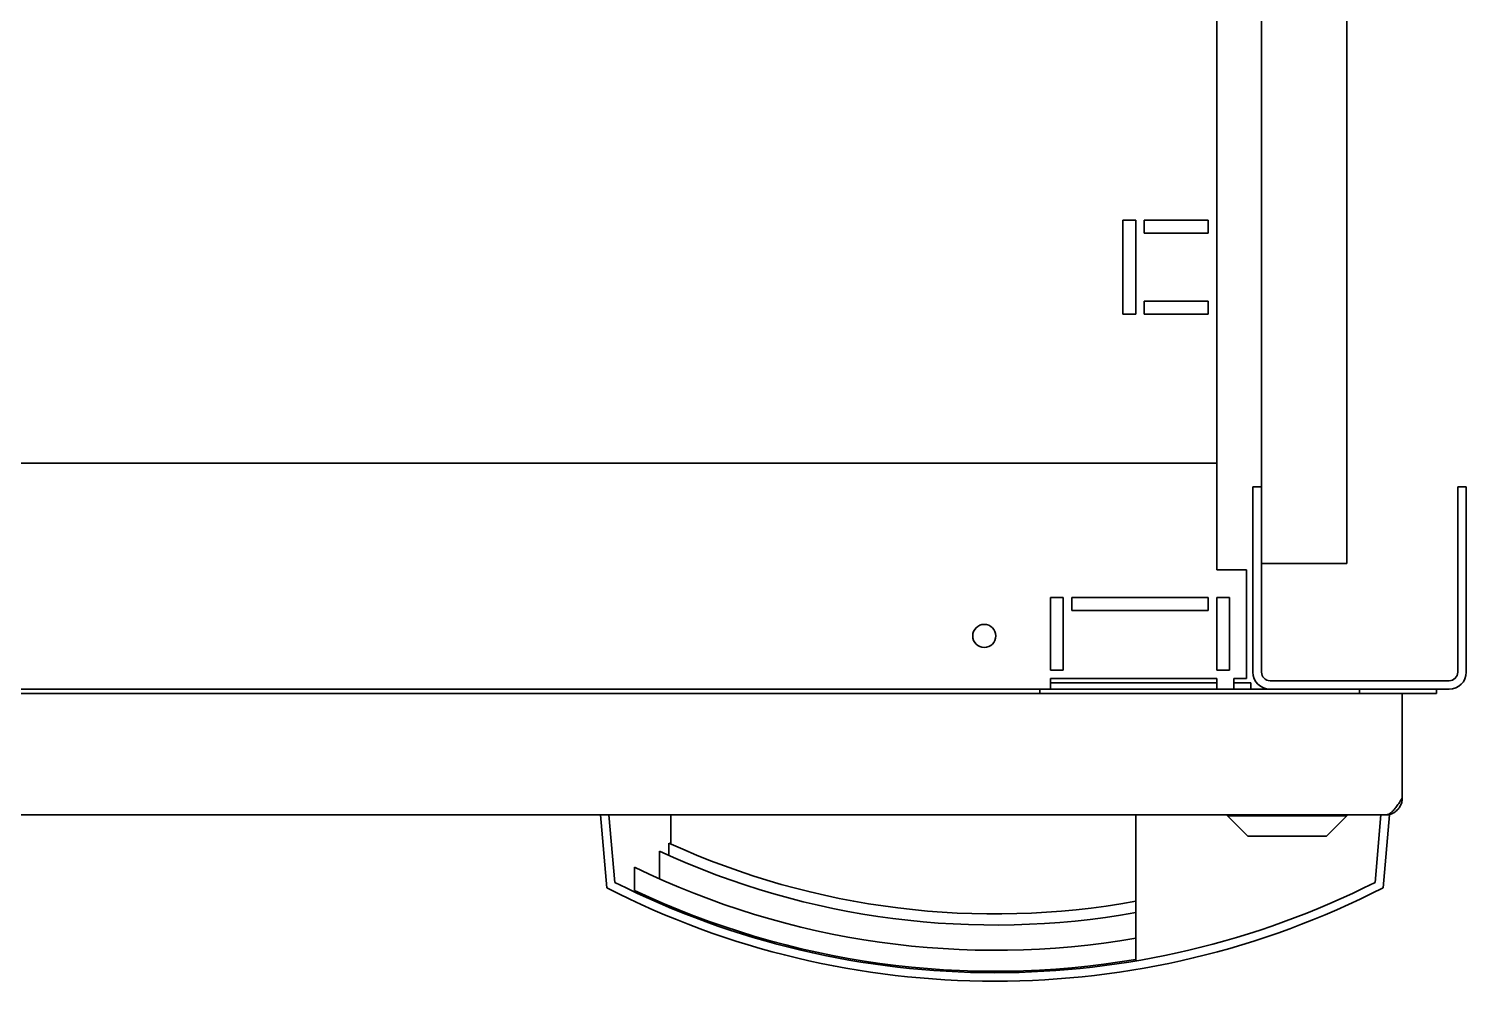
# Model space of a CAD drawing. Header units: millimetres. Extents: x -116965 to 323937, y 291661 to 566926.
# Drawn here: x -13186.1 to -12849.1, y 301814 to 302037.4 of the extents above; entities that cross this region are included whole.
import ezdxf

# ---------------------------------------------------------------- set-up
doc = ezdxf.new("R2010")
doc.units = ezdxf.units.MM
doc.layers.add('Visible Edges(Schneider)', color=7, linetype='Continuous', lineweight=35)

msp = doc.modelspace()

# ---------------------------------------------------------------- linework, layer by layer
at = {"layer": 'Visible Edges(Schneider)'}
for p, q in [((-12877.073145, 301912.021473), (-12877.073145, 302253.021473)), ((-12897.073145, 301930.021473), (-12897.073145, 302235.021473)), ((-12907.573145, 301936.521473), (-12907.573145, 302064.021473)), ((-12929.573145, 301992.521473), (-12926.573145, 301992.521473)), ((-12929.573145, 301970.521473), (-12929.573145, 301992.521473)), ((-12926.573145, 301992.521473), (-12926.573145, 301970.521473)), ((-12924.573145, 301992.521473), (-12909.573145, 301992.521473)), ((-12924.573145, 301989.521473), (-12924.573145, 301992.521473)), ((-12909.573145, 301992.521473), (-12909.573145, 301989.521473)), ((-12909.573145, 301989.521473), (-12924.573145, 301989.521473)), ((-12924.573145, 301973.521473), (-12909.573145, 301973.521473)), ((-12924.573145, 301970.521473), (-12924.573145, 301973.521473)), ((-12909.573145, 301973.521473), (-12909.573145, 301970.521473)), ((-12926.573145, 301970.521473), (-12929.573145, 301970.521473)), ((-12909.573145, 301970.521473), (-12924.573145, 301970.521473)), ((-12907.573145, 301935.521473), (-13491.573145, 301935.521473)), ((-12907.573145, 301935.521473), (-12907.573145, 301936.521473)), ((-12907.573145, 301935.521473), (-12907.573145, 301933.021473)), ((-12907.573145, 301910.521473), (-12907.573145, 301933.021473)), ((-12899.073145, 301886.521473), (-12899.073145, 301930.021473)), ((-12899.073145, 301930.021473), (-12897.073145, 301930.021473)), ((-12897.073145, 301930.021473), (-12897.073145, 301886.521473)), ((-12851.073145, 301886.521473), (-12851.073145, 301930.021473)), ((-12851.073145, 301930.021473), (-12849.073145, 301930.021473)), ((-12849.073145, 301930.021473), (-12849.073145, 301886.521473)), ((-12893.073145, 301912.021473), (-12897.073145, 301912.021473)), ((-12877.073145, 301912.021473), (-12893.073145, 301912.021473)), ((-12903.073145, 301910.521473), (-12907.573145, 301910.521473)), ((-12900.573145, 301910.521473), (-12903.073145, 301910.521473)), ((-12900.573145, 301904.021473), (-12900.573145, 301910.521473)), ((-12946.573145, 301904.021473), (-12943.573145, 301904.021473)), ((-12946.573145, 301887.021473), (-12946.573145, 301904.021473)), ((-12943.573145, 301904.021473), (-12943.573145, 301887.021473)), ((-12941.573145, 301901.021473), (-12941.573145, 301904.021473)), ((-12941.573145, 301904.021473), (-12909.573145, 301904.021473)), ((-12909.573145, 301904.021473), (-12909.573145, 301901.021473)), ((-12907.573145, 301887.021473), (-12907.573145, 301904.021473)), ((-12907.573145, 301904.021473), (-12904.573145, 301904.021473)), ((-12904.573145, 301904.021473), (-12904.573145, 301887.021473)), ((-12900.573145, 301904.021473), (-12900.623655, 301904.021473)), ((-12900.623655, 301887.021473), (-12900.623655, 301904.021473)), ((-12900.573145, 301904.021473), (-12900.573145, 301887.021473)), ((-12909.573145, 301901.021473), (-12941.573145, 301901.021473)), ((-12943.573145, 301887.021473), (-12946.573145, 301887.021473)), ((-12907.573145, 301885.021473), (-12946.573145, 301885.021473)), ((-12946.573145, 301885.021473), (-12946.573145, 301882.521473)), ((-12904.573145, 301887.021473), (-12907.573145, 301887.021473)), ((-12907.573145, 301882.521473), (-12907.573145, 301885.021473)), ((-12903.073145, 301885.021473), (-12903.573145, 301885.021473)), ((-12903.573145, 301885.021473), (-12903.573145, 301882.521473)), ((-12900.573145, 301885.021473), (-12903.073145, 301885.021473)), ((-12900.623655, 301887.021473), (-12900.573145, 301887.021473)), ((-12900.573145, 301885.021473), (-12900.573145, 301887.021473)), ((-13457.573145, 301881.521473), (-12949.073145, 301881.521473)), ((-12949.073145, 301882.521473), (-13452.573145, 301882.521473)), ((-12949.073145, 301882.521473), (-12949.073145, 301881.521473)), ((-12895.073145, 301882.521473), (-12949.073145, 301882.521473)), ((-12949.073145, 301881.521473), (-12874.073145, 301881.521473)), ((-12946.573145, 301884.021473), (-12907.573145, 301884.021473)), ((-12903.573145, 301884.021473), (-12899.573145, 301884.021473)), ((-12899.573145, 301884.021473), (-12899.573145, 301882.521473)), ((-12895.073145, 301884.521473), (-12853.073145, 301884.521473)), ((-12853.073145, 301882.521473), (-12895.073145, 301882.521473)), ((-12874.073145, 301882.521473), (-12874.073145, 301881.521473)), ((-12856.073145, 301882.521473), (-12874.073145, 301882.521473)), ((-12874.073145, 301881.521473), (-12856.073145, 301881.521473)), ((-12864.073145, 301881.521473), (-12864.073145, 301857.021473)), ((-12856.073145, 301882.521473), (-12856.073145, 301881.521473)), ((-12868.073145, 301853.021473), (-13530.073145, 301853.021473)), ((-13050.57743, 301835.925375), (-13052.073145, 301853.021473)), ((-13050.065506, 301853.021473), (-13048.681849, 301837.206205)), ((-13035.57743, 301853.021473), (-13035.57743, 301846.221261)), ((-12926.56886, 301853.021473), (-12926.56886, 301818.791565)), ((-12905.073145, 301852.821473), (-12905.073145, 301853.021473)), ((-12905.073145, 301852.821473), (-12877.073145, 301852.821473)), ((-12900.273145, 301848.021473), (-12905.073145, 301852.821473)), ((-12881.873145, 301848.021473), (-12877.073145, 301852.821473)), ((-12877.073145, 301852.821473), (-12877.073145, 301853.021473)), ((-12870.464442, 301837.206205), (-12869.080785, 301853.021473)), ((-12867.073145, 301853.021473), (-12868.56886, 301835.925375)), ((-12868.073145, 301853.021473), (-12867.073145, 301853.021473)), ((-12881.873145, 301848.021473), (-12900.273145, 301848.021473)), ((-13038.218223, 301838.069428), (-13038.218223, 301844.561899)), ((-13035.991478, 301843.546156), (-13035.991478, 301846.409418)), ((-13044.039082, 301835.322037), (-13044.039082, 301840.788463)), ((-13035.57743, 301831.56235), (-13035.57743, 301831.189997))]:
    msp.add_line(p, q, dxfattribs=at)
at = {"layer": 'Visible Edges(Schneider)', "flags": 128}
for points in [[(-12864.073144, 301857.021473), (-12864.081737, 301856.759391), (-12864.107467, 301856.498589), (-12864.150239, 301856.239909), (-12864.209844, 301855.984701), (-12864.285833, 301855.73452), (-12864.377872, 301855.490145), (-12864.485637, 301855.252349), (-12864.608794, 301855.021904), (-12864.74701, 301854.799582), (-12864.899694, 301854.586472), (-12865.065633, 301854.384263), (-12865.244151, 301854.193612), (-12865.434648, 301854.015096), (-12865.636493, 301853.849291), (-12865.849096, 301853.696777), (-12866.071702, 301853.558204), (-12866.302692, 301853.434623), (-12866.541101, 301853.326497), (-12866.786166, 301853.234167), (-12867.037078, 301853.157982), (-12867.292272, 301853.098434), (-12867.550575, 301853.055755), (-12867.811137, 301853.030063), (-12868.07315, 301853.021473)], [(-12868.07315, 301853.021473), (-12867.906181, 301853.030067), (-12867.739364, 301853.055785), (-12867.5725, 301853.098529), (-12867.405483, 301853.158173), (-12867.238609, 301853.234358), (-12867.071792, 301853.326769), (-12866.904842, 301853.435119), (-12866.738015, 301853.558782), (-12866.571637, 301853.696905), (-12866.405545, 301853.848953), (-12866.239549, 301854.014389), (-12866.073486, 301854.192677), (-12865.907165, 301854.383283), (-12865.740424, 301854.58567), (-12865.573493, 301854.798742), (-12865.406829, 301855.020989), (-12865.240279, 301855.251656), (-12865.073653, 301855.489997), (-12864.90678, 301855.735267), (-12864.739867, 301855.986116), (-12864.573222, 301856.240994), (-12864.406682, 301856.499068), (-12864.240047, 301856.759505), (-12864.073144, 301857.021473)]]:
    msp.add_lwpolyline(points, dxfattribs=at)
at = {"layer": 'Visible Edges(Schneider)'}
msp.add_circle((-12962.073145, 301895.021473), 2.7, dxfattribs=at)
for centre, radius, start, end in [((-12895.073145, 301886.521473), 4, 180, 270), ((-12895.073145, 301886.521473), 2, 180, 270), ((-12853.073145, 301886.521473), 2, 270, 0), ((-12853.073145, 301886.521473), 4, 270, 0), ((-12959.573145, 302014.021473), 186.819687, 245.1042943, 280.17549848), ((-12959.573145, 302014.021473), 184.210647, 245.49062638, 280.32118558), ((-12959.573145, 302014.021473), 192.728229, 244.00679966, 279.86037669), ((-12959.573145, 302014.021473), 200, 242.93368716, 297.06631284), ((-12959.573145, 302014.021473), 198, 243.25349572, 296.74650428), ((-12959.573145, 302014.021473), 197.656224, 244.70128402, 279.61217285)]:
    msp.add_arc(centre, radius, start, end, dxfattribs=at)

doc.saveas('drawing.dxf')
